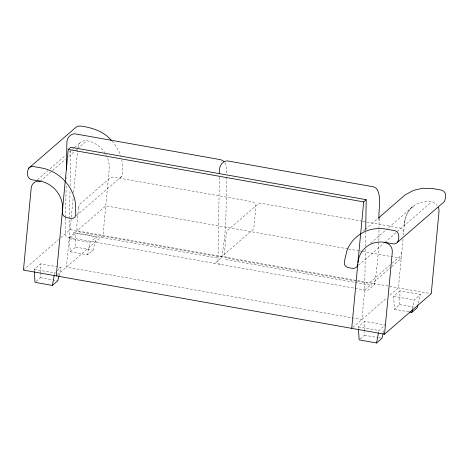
<?xml version="1.0" encoding="UTF-8"?>
<svg xmlns="http://www.w3.org/2000/svg" width="469" height="469" viewBox="0 0 469 469"><rect width="100%" height="100%" fill="white"/><g stroke="black" fill="none" stroke-linecap="round" stroke-linejoin="round"><path stroke-width="0.35" stroke-dasharray="2.35 1.76" d="M36.043 281.4L40.357 277.66L40.404 274.019M40.416 273.292L40.539 263.836L57.517 266.849M70.244 251.759L75.632 247.081L75.814 233.257L96.333 236.898L93.073 250.176L87.68 254.855L70.244 251.759L69.471 238.756L75.814 233.257M360.21 338.946L364.524 335.206L364.571 331.571M364.583 330.844L364.7 321.382L385.219 325.029L378.876 330.528L378.618 331.911M399.975 290.809L393.632 296.308L394.406 309.306L399.799 304.633L399.975 290.809L420.494 294.45L418.266 303.531M65.578 217.985L65.291 234.764L66.088 236.429L67.583 237.255L366.307 290.288L368.095 290.047L374.455 284.683C377.404 266.451 379.21 248.037 378.964 229.558M65.59 217.258L66.152 184.428M66.252 178.595L66.276 177.135M365.363 249.215L364.665 289.994L361.869 319.553L66.428 267.107L69.224 237.543L69.535 219.34M69.547 218.613L70.033 190.209M70.11 185.841L70.708 150.889M219.381 177.241L217.933 261.86L218.73 263.531L220.225 264.352M226.756 177.094L225.736 224.739L224.153 240.832L221.814 257.581L215.447 262.945L213.659 263.185M365.41 246.301L365.65 232.466M378.981 228.831L379.128 220.137M60.806 237.695L70.145 229.599L71.241 217.974M71.311 217.247L73.305 196.171M73.651 192.542L77.702 149.664M403.035 239.237L398.41 287.878L389 296.039M403.393 235.18L404.694 221.638L404.624 222.183A25.877 23.831 49.1 0 1 431.568 201.922A8.624 7.944 49.1 0 1 437.143 205.358M404.542 223.25L403.575 226.175M401.775 252.615L400.778 255.734L390.964 264.24M221.814 257.581L221.978 256.391M374.455 284.683L374.62 283.487M224.106 241.148L224.153 240.832M376.748 268.245L376.795 267.928M54.457 274.359L54.709 272.976L56.825 271.146M87.68 254.855L89.984 242.403L96.333 236.898M412.486 308.942L414.15 299.949L420.494 294.45M404.624 222.183L406.06 215.957L409.085 210.452L413.476 206.043L386.562 229.382M120.158 177.692L121.911 176.168L122.55 173.249L122.128 161.653L121.717 160.269M59 275.866L61.058 267.477L58.226 266.972M383.331 332.714L384.017 329.918M37.461 179.727L47.897 170.675M50.095 168.77L65.478 155.438M69.324 152.103L74.266 147.817M74.817 147.342L80.861 142.107M40.193 181.204L65.467 159.302M68.761 156.447L74.806 151.206M75.351 150.731L77.004 149.3M77.549 148.825L86.888 140.729A25.877 23.831 49.1 0 1 105.513 153.838M76.213 215.787L121.911 176.168M23.45 270.08L58.607 239.6M69.224 237.543L105.765 205.868L347.881 248.851M34.278 270.777L34.196 269.335L40.539 263.836M57.353 270.683L61.058 267.477M57.347 274.981L102.969 235.426L109.183 169.737A25.877 23.831 49.1 0 0 107.049 156.834M363.252 231.205L364.9 229.775M365.445 229.3L378.084 218.349M370.627 243.188L386.01 229.857M358.527 265.219L383.794 243.317M384.873 242.397L431.568 201.922M390.419 264.715L371.342 281.253L369.367 282.737L367.479 283.088L228.274 258.483L226.521 257.774L224.85 255.933L224.411 253.459L226.275 233.75L227.272 230.631L256.707 205.111L259.392 203.358L261.901 203.405L362.437 221.251M364.665 289.994L391.24 266.955M391.791 266.474L401.206 258.319L363.018 251.536M352.788 327.426L386.878 297.879M358.445 328.329L358.357 326.881L364.7 321.382M363.153 221.38L366.025 221.89M366.746 222.019L400.907 228.186L403.193 230.426L403.639 232.905M348.602 248.98L359.412 250.897M360.133 251.026L362.297 251.407M70.145 229.599L356.616 280.456M357.337 280.585L431.24 293.705M73.164 232.413L219.24 258.349M225.806 259.509L371.888 285.445M69.471 238.756L89.984 242.403M393.632 296.308L414.15 299.949M75.632 247.081L93.073 250.176M399.799 304.633L413.752 307.107M394.406 309.306L409.056 311.908M34.196 269.335L54.709 272.976M358.357 326.881L378.876 330.528M40.357 277.66L57.798 280.755M364.524 335.206L377.78 337.563M378.477 337.686L381.268 338.178M112.114 141.192L114.031 143.145L119.243 151.956L120.48 156.113M224.88 162.837L225.988 165.287L226.644 169.127L226.808 174.192M77.907 147.483A8.624 7.944 49.1 0 1 86.888 140.729M105.847 154.424A25.877 23.831 49.1 0 1 106.481 155.62M78.558 207.527L76.693 227.236L77.133 229.71L79.425 231.95L219.756 256.865L221.649 256.514L223.619 255.03L253.061 229.511L254.051 226.386L255.916 206.682L255.476 204.203L253.805 202.362L252.052 201.658L112.847 177.048L110.96 177.405L108.984 178.888L79.548 204.402L78.558 207.527"/><path stroke-width="0.7" d="M66.399 169.837L66.862 142.846C66.704 138.425 70.133 133.788 74.77 133.794L220.846 159.724L223.971 161.412M219.445 173.594C218.583 168.236 221.075 160.955 227.412 160.89L373.494 186.826L376.613 188.515C382.317 197.906 377.938 209.878 379.128 220.137M365.685 230.279L366.207 199.694L70.766 147.248L68.228 149.447L56.274 275.907M351.715 328.353L363.668 201.893L366.207 199.694M62.488 210.212A25.877 23.831 49.1 0 0 40.193 181.204A8.624 7.944 49.1 0 0 31.212 187.963L23.45 270.08L384.545 334.18L392.307 252.064A8.624 7.944 49.1 0 0 384.873 242.397A25.877 23.831 49.1 0 0 357.929 262.663M34.325 271.498L34.97 282.332L52.405 285.428L54.328 275.051M358.527 329.771L359.131 339.884L376.572 342.98L378.489 332.603M409.754 312.032L411.846 312.401L412.357 309.634M59 275.866L57.798 280.755L52.405 285.428M383.161 333.412L381.965 338.301L376.572 342.98M417.92 304.932L417.24 307.728L411.846 312.401M40.193 181.204L31.986 179.75A5.177 4.766 49.1 0 1 27.958 176.532A11.971 11.022 49.1 0 1 28.744 168.207L75.439 127.726L77.408 126.243L80.457 126.032C92.024 127.533 104.007 131.396 111.634 140.706M378.63 217.868L404.999 195.016L413.412 190.385L422.903 188.221L433.315 188.673L441.44 190.115L443.674 191.135L445.151 193.064C445.82 195.919 445.544 199.014 444.272 201.67L397.577 242.151A5.177 4.766 49.1 0 1 393.081 243.857L384.873 242.397M384.545 334.18L431.24 293.705L439.002 211.589A8.624 7.944 49.1 0 0 438.286 207.286M68.228 149.447L363.668 201.893M28.744 168.207A5.177 4.766 49.1 0 1 33.24 166.495L41.448 167.955A39.795 36.652 49.1 0 1 75.368 202.526L75.79 214.245L75.216 216.649L73.469 218.167L71.007 218.402L66.791 217.657A5.177 4.766 49.1 0 1 62.33 211.853M357.771 264.305A5.177 4.766 49.1 0 1 352.383 268.356L348.162 267.606L345.829 266.521L344.422 264.44L344.31 261.913L346.902 250.733A39.795 36.652 49.1 0 1 386.128 229.148L394.335 230.601A5.177 4.766 49.1 0 1 398.369 233.826A11.971 11.022 49.1 0 1 397.577 242.151"/></g></svg>
